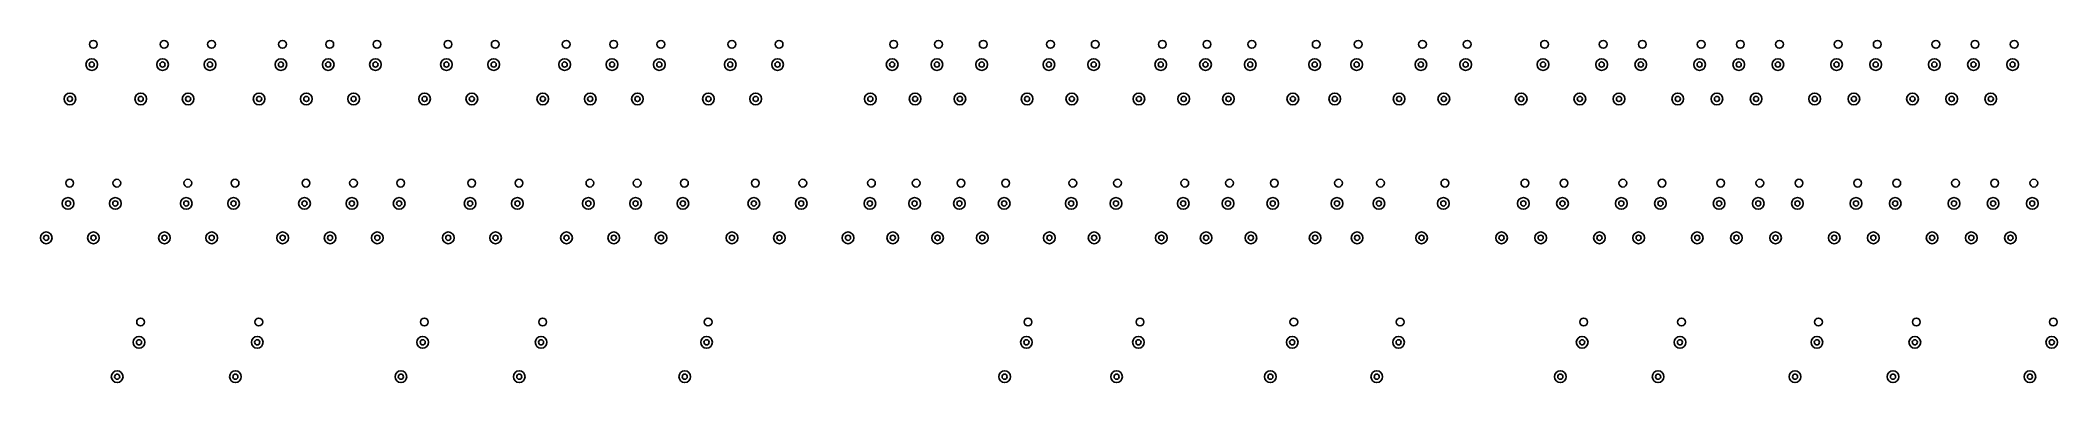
# Model space of a CAD drawing. Extents: x -686 to 608, y -128 to 91.
import ezdxf

# ---------------------------------------------------------------- set-up
doc = ezdxf.new("R2010")
doc.units = 0
doc.layers.add('MODELSKETCH_VISIBLE', color=7, linetype='CONTINUOUS')

msp = doc.modelspace()

# ---------------------------------------------------------------- linework, layer by layer
at = {"layer": 'MODELSKETCH_VISIBLE'}
for centre, radius in [((-651.7, 88.4), 2.5), ((-606.3, 88.4), 2.5), ((-575.9, 88.4), 2.5), ((-530.4, 88.4), 2.5), ((-500.1, 88.4), 2.5), ((-469.8, 88.4), 2.5), ((-424.3, 88.4), 2.5), ((-394, 88.4), 2.5), ((-348.5, 88.4), 2.5), ((-318.1, 88.4), 2.5), ((-287.8, 88.4), 2.5), ((-242.3, 88.4), 2.5), ((-212, 88.4), 2.5), ((-138.5, 88.4), 2.5), ((-109.8, 88.4), 2.5), ((-81.1, 88.4), 2.5), ((-38, 88.4), 2.5), ((-9.3, 88.4), 2.5), ((33.7, 88.4), 2.5), ((62.4, 88.4), 2.5), ((91.1, 88.4), 2.5), ((132.4, 88.4), 2.5), ((159.3, 88.4), 2.5), ((200.5, 88.4), 2.5), ((229.2, 88.4), 2.5), ((278.8, 88.4), 2.5), ((316.4, 88.4), 2.5), ((341.5, 88.4), 2.5), ((379.2, 88.4), 2.5), ((404.3, 88.4), 2.5), ((429.4, 88.4), 2.5), ((467, 88.4), 2.5), ((492.1, 88.4), 2.5), ((529.7, 88.4), 2.5), ((554.8, 88.4), 2.5), ((579.9, 88.4), 2.5), ((-652.7, 75.4), 3.75), ((-607.3, 75.4), 3.75), ((-576.9, 75.4), 3.75), ((-531.4, 75.4), 3.75), ((-501.1, 75.4), 3.75), ((-470.8, 75.4), 3.75), ((-425.3, 75.4), 3.75), ((-395, 75.4), 3.75), ((-349.5, 75.4), 3.75), ((-319.1, 75.4), 3.75), ((-288.8, 75.4), 3.75), ((-243.3, 75.4), 3.75), ((-213, 75.4), 3.75), ((-139.5, 75.4), 3.75), ((-110.8, 75.4), 3.75), ((-82.1, 75.4), 3.75), ((-39, 75.4), 3.75), ((-10.3, 75.4), 3.75), ((32.7, 75.4), 3.75), ((61.4, 75.4), 3.75), ((90.1, 75.4), 3.75), ((131.4, 75.4), 3.75), ((158.3, 75.4), 3.75), ((199.5, 75.4), 3.75), ((228.2, 75.4), 3.75), ((277.8, 75.4), 3.75), ((315.4, 75.4), 3.75), ((340.5, 75.4), 3.75), ((378.2, 75.4), 3.75), ((403.3, 75.4), 3.75), ((428.4, 75.4), 3.75), ((466, 75.4), 3.75), ((491.1, 75.4), 3.75), ((528.7, 75.4), 3.75), ((553.8, 75.4), 3.75), ((578.9, 75.4), 3.75), ((-652.7, 75.4), 1.65), ((-607.3, 75.4), 1.65), ((-576.9, 75.4), 1.65), ((-531.4, 75.4), 1.65), ((-501.1, 75.4), 1.65), ((-470.8, 75.4), 1.65), ((-425.3, 75.4), 1.65), ((-395, 75.4), 1.65), ((-349.5, 75.4), 1.65), ((-319.1, 75.4), 1.65), ((-288.8, 75.4), 1.65), ((-243.3, 75.4), 1.65), ((-213, 75.4), 1.65), ((-139.5, 75.4), 1.65), ((-110.8, 75.4), 1.65), ((-82.1, 75.4), 1.65), ((-39, 75.4), 1.65), ((-10.3, 75.4), 1.65), ((32.7, 75.4), 1.65), ((61.4, 75.4), 1.65), ((90.1, 75.4), 1.65), ((131.4, 75.4), 1.65), ((158.3, 75.4), 1.65), ((199.5, 75.4), 1.65), ((228.2, 75.4), 1.65), ((277.8, 75.4), 1.65), ((315.4, 75.4), 1.65), ((340.5, 75.4), 1.65), ((378.2, 75.4), 1.65), ((403.3, 75.4), 1.65), ((428.4, 75.4), 1.65), ((466, 75.4), 1.65), ((491.1, 75.4), 1.65), ((528.7, 75.4), 1.65), ((553.8, 75.4), 1.65), ((578.9, 75.4), 1.65), ((-666.7, 53.4), 3.75), ((-666.7, 53.4), 1.65), ((-621.3, 53.4), 3.75), ((-621.3, 53.4), 1.65), ((-590.9, 53.4), 3.75), ((-590.9, 53.4), 1.65), ((-545.4, 53.4), 3.75), ((-545.4, 53.4), 1.65), ((-515.1, 53.4), 3.75), ((-515.1, 53.4), 1.65), ((-484.8, 53.4), 3.75), ((-484.8, 53.4), 1.65), ((-439.3, 53.4), 3.75), ((-439.3, 53.4), 1.65), ((-409, 53.4), 3.75), ((-409, 53.4), 1.65), ((-363.5, 53.4), 3.75), ((-363.5, 53.4), 1.65), ((-333.1, 53.4), 3.75), ((-333.1, 53.4), 1.65), ((-302.8, 53.4), 3.75), ((-302.8, 53.4), 1.65), ((-257.3, 53.4), 3.75), ((-257.3, 53.4), 1.65), ((-227, 53.4), 3.75), ((-227, 53.4), 1.65), ((-153.5, 53.4), 3.75), ((-153.5, 53.4), 1.65), ((-124.8, 53.4), 3.75), ((-124.8, 53.4), 1.65), ((-96.1, 53.4), 3.75), ((-96.1, 53.4), 1.65), ((-53, 53.4), 3.75), ((-53, 53.4), 1.65), ((-24.3, 53.4), 3.75), ((-24.3, 53.4), 1.65), ((18.7, 53.4), 3.75), ((18.7, 53.4), 1.65), ((47.4, 53.4), 3.75), ((47.4, 53.4), 1.65), ((76.1, 53.4), 3.75), ((76.1, 53.4), 1.65), ((117.4, 53.4), 3.75), ((117.4, 53.4), 1.65), ((144.3, 53.4), 3.75), ((144.3, 53.4), 1.65), ((185.5, 53.4), 3.75), ((185.5, 53.4), 1.65), ((214.2, 53.4), 3.75), ((214.2, 53.4), 1.65), ((263.8, 53.4), 3.75), ((263.8, 53.4), 1.65), ((301.4, 53.4), 3.75), ((301.4, 53.4), 1.65), ((326.5, 53.4), 3.75), ((326.5, 53.4), 1.65), ((364.2, 53.4), 3.75), ((364.2, 53.4), 1.65), ((389.3, 53.4), 3.75), ((389.3, 53.4), 1.65), ((414.4, 53.4), 3.75), ((414.4, 53.4), 1.65), ((452, 53.4), 3.75), ((452, 53.4), 1.65), ((477.1, 53.4), 3.75), ((477.1, 53.4), 1.65), ((514.7, 53.4), 3.75), ((514.7, 53.4), 1.65), ((539.8, 53.4), 3.75), ((539.8, 53.4), 1.65), ((564.9, 53.4), 3.75), ((564.9, 53.4), 1.65), ((-666.9, -0.5), 2.5), ((-636.6, -0.5), 2.5), ((-591.1, -0.5), 2.5), ((-560.8, -0.5), 2.5), ((-515.3, -0.5), 2.5), ((-484.9, -0.5), 2.5), ((-454.6, -0.5), 2.5), ((-409.1, -0.5), 2.5), ((-378.8, -0.5), 2.5), ((-333.3, -0.5), 2.5), ((-303, -0.5), 2.5), ((-272.7, -0.5), 2.5), ((-227.2, -0.5), 2.5), ((-196.8, -0.5), 2.5), ((-152.8, -0.5), 2.5), ((-124.1, -0.5), 2.5), ((-95.4, -0.5), 2.5), ((-66.7, -0.5), 2.5), ((-23.7, -0.5), 2.5), ((5, -0.5), 2.5), ((48.1, -0.5), 2.5), ((76.8, -0.5), 2.5), ((105.5, -0.5), 2.5), ((146.7, -0.5), 2.5), ((173.6, -0.5), 2.5), ((214.9, -0.5), 2.5), ((266.2, -0.5), 2.5), ((291.3, -0.5), 2.5), ((329, -0.5), 2.5), ((354.1, -0.5), 2.5), ((391.7, -0.5), 2.5), ((416.8, -0.5), 2.5), ((441.9, -0.5), 2.5), ((479.5, -0.5), 2.5), ((504.6, -0.5), 2.5), ((542.3, -0.5), 2.5), ((567.4, -0.5), 2.5), ((592.5, -0.5), 2.5), ((-667.9, -13.5), 3.75), ((-667.9, -13.5), 1.65), ((-637.6, -13.5), 3.75), ((-637.6, -13.5), 1.65), ((-592.1, -13.5), 3.75), ((-592.1, -13.5), 1.65), ((-561.8, -13.5), 3.75), ((-561.8, -13.5), 1.65), ((-516.3, -13.5), 3.75), ((-516.3, -13.5), 1.65), ((-485.9, -13.5), 3.75), ((-485.9, -13.5), 1.65), ((-455.6, -13.5), 3.75), ((-455.6, -13.5), 1.65), ((-410.1, -13.5), 3.75), ((-410.1, -13.5), 1.65), ((-379.8, -13.5), 3.75), ((-379.8, -13.5), 1.65), ((-334.3, -13.5), 3.75), ((-334.3, -13.5), 1.65), ((-304, -13.5), 3.75), ((-304, -13.5), 1.65), ((-273.7, -13.5), 3.75), ((-273.7, -13.5), 1.65), ((-228.2, -13.5), 3.75), ((-228.2, -13.5), 1.65), ((-197.8, -13.5), 3.75), ((-197.8, -13.5), 1.65), ((-153.8, -13.5), 3.75), ((-153.8, -13.5), 1.65), ((-125.1, -13.5), 3.75), ((-125.1, -13.5), 1.65), ((-96.4, -13.5), 3.75), ((-96.4, -13.5), 1.65), ((-67.7, -13.5), 3.75), ((-67.7, -13.5), 1.65), ((-24.7, -13.5), 3.75), ((-24.7, -13.5), 1.65), ((4, -13.5), 3.75), ((4, -13.5), 1.65), ((47.1, -13.5), 3.75), ((47.1, -13.5), 1.65), ((75.8, -13.5), 3.75), ((75.8, -13.5), 1.65), ((104.5, -13.5), 3.75), ((104.5, -13.5), 1.65), ((145.7, -13.5), 3.75), ((145.7, -13.5), 1.65), ((172.6, -13.5), 3.75), ((172.6, -13.5), 1.65), ((213.9, -13.5), 3.75), ((213.9, -13.5), 1.65), ((265.2, -13.5), 3.75), ((265.2, -13.5), 1.65), ((290.3, -13.5), 3.75), ((290.3, -13.5), 1.65), ((328, -13.5), 3.75), ((328, -13.5), 1.65), ((353.1, -13.5), 3.75), ((353.1, -13.5), 1.65), ((390.7, -13.5), 3.75), ((390.7, -13.5), 1.65), ((415.8, -13.5), 3.75), ((415.8, -13.5), 1.65), ((440.9, -13.5), 3.75), ((440.9, -13.5), 1.65), ((478.5, -13.5), 3.75), ((478.5, -13.5), 1.65), ((503.6, -13.5), 3.75), ((503.6, -13.5), 1.65), ((541.3, -13.5), 3.75), ((541.3, -13.5), 1.65), ((566.4, -13.5), 3.75), ((566.4, -13.5), 1.65), ((591.5, -13.5), 3.75), ((591.5, -13.5), 1.65), ((-681.9, -35.5), 3.75), ((-681.9, -35.5), 1.65), ((-651.6, -35.5), 3.75), ((-651.6, -35.5), 1.65), ((-606.1, -35.5), 3.75), ((-606.1, -35.5), 1.65), ((-575.8, -35.5), 3.75), ((-575.8, -35.5), 1.65), ((-530.3, -35.5), 3.75), ((-530.3, -35.5), 1.65), ((-499.9, -35.5), 3.75), ((-499.9, -35.5), 1.65), ((-469.6, -35.5), 3.75), ((-469.6, -35.5), 1.65), ((-424.1, -35.5), 3.75), ((-424.1, -35.5), 1.65), ((-393.8, -35.5), 3.75), ((-393.8, -35.5), 1.65), ((-348.3, -35.5), 3.75), ((-348.3, -35.5), 1.65), ((-318, -35.5), 3.75), ((-318, -35.5), 1.65), ((-287.7, -35.5), 3.75), ((-287.7, -35.5), 1.65), ((-242.2, -35.5), 3.75), ((-242.2, -35.5), 1.65), ((-211.8, -35.5), 3.75), ((-211.8, -35.5), 1.65), ((-167.8, -35.5), 3.75), ((-167.8, -35.5), 1.65), ((-139.1, -35.5), 3.75), ((-139.1, -35.5), 1.65), ((-110.4, -35.5), 3.75), ((-110.4, -35.5), 1.65), ((-81.7, -35.5), 3.75), ((-81.7, -35.5), 1.65), ((-38.7, -35.5), 3.75), ((-38.7, -35.5), 1.65), ((-10, -35.5), 3.75), ((-10, -35.5), 1.65), ((33.1, -35.5), 3.75), ((33.1, -35.5), 1.65), ((61.8, -35.5), 3.75), ((61.8, -35.5), 1.65), ((90.5, -35.5), 3.75), ((90.5, -35.5), 1.65), ((131.7, -35.5), 3.75), ((131.7, -35.5), 1.65), ((158.6, -35.5), 3.75), ((158.6, -35.5), 1.65), ((199.9, -35.5), 3.75), ((199.9, -35.5), 1.65), ((251.2, -35.5), 3.75), ((251.2, -35.5), 1.65), ((276.3, -35.5), 3.75), ((276.3, -35.5), 1.65), ((314, -35.5), 3.75), ((314, -35.5), 1.65), ((339.1, -35.5), 3.75), ((339.1, -35.5), 1.65), ((376.7, -35.5), 3.75), ((376.7, -35.5), 1.65), ((401.8, -35.5), 3.75), ((401.8, -35.5), 1.65), ((426.9, -35.5), 3.75), ((426.9, -35.5), 1.65), ((464.5, -35.5), 3.75), ((464.5, -35.5), 1.65), ((489.6, -35.5), 3.75), ((489.6, -35.5), 1.65), ((527.3, -35.5), 3.75), ((527.3, -35.5), 1.65), ((552.4, -35.5), 3.75), ((552.4, -35.5), 1.65), ((577.5, -35.5), 3.75), ((577.5, -35.5), 1.65), ((-621.4, -89.4), 2.5), ((-545.6, -89.4), 2.5), ((-439.5, -89.4), 2.5), ((-363.6, -89.4), 2.5), ((-257.5, -89.4), 2.5), ((-52.4, -89.4), 2.5), ((19.4, -89.4), 2.5), ((118, -89.4), 2.5), ((186.2, -89.4), 2.5), ((303.9, -89.4), 2.5), ((366.6, -89.4), 2.5), ((454.4, -89.4), 2.5), ((517.2, -89.4), 2.5), ((605, -89.4), 2.5), ((-622.4, -102.4), 3.75), ((-622.4, -102.4), 1.65), ((-546.6, -102.4), 3.75), ((-546.6, -102.4), 1.65), ((-440.5, -102.4), 3.75), ((-440.5, -102.4), 1.65), ((-364.6, -102.4), 3.75), ((-364.6, -102.4), 1.65), ((-258.5, -102.4), 3.75), ((-258.5, -102.4), 1.65), ((-53.4, -102.4), 3.75), ((-53.4, -102.4), 1.65), ((18.4, -102.4), 3.75), ((18.4, -102.4), 1.65), ((117, -102.4), 3.75), ((117, -102.4), 1.65), ((185.2, -102.4), 3.75), ((185.2, -102.4), 1.65), ((302.9, -102.4), 3.75), ((302.9, -102.4), 1.65), ((365.6, -102.4), 3.75), ((365.6, -102.4), 1.65), ((453.4, -102.4), 3.75), ((453.4, -102.4), 1.65), ((516.2, -102.4), 3.75), ((516.2, -102.4), 1.65), ((604, -102.4), 3.75), ((604, -102.4), 1.65), ((-636.4, -124.4), 3.75), ((-636.4, -124.4), 1.65), ((-560.6, -124.4), 3.75), ((-560.6, -124.4), 1.65), ((-454.5, -124.4), 3.75), ((-454.5, -124.4), 1.65), ((-378.6, -124.4), 3.75), ((-378.6, -124.4), 1.65), ((-272.5, -124.4), 3.75), ((-272.5, -124.4), 1.65), ((-67.4, -124.4), 3.75), ((-67.4, -124.4), 1.65), ((4.4, -124.4), 3.75), ((4.4, -124.4), 1.65), ((103, -124.4), 3.75), ((103, -124.4), 1.65), ((171.2, -124.4), 3.75), ((171.2, -124.4), 1.65), ((288.9, -124.4), 3.75), ((288.9, -124.4), 1.65), ((351.6, -124.4), 3.75), ((351.6, -124.4), 1.65), ((439.4, -124.4), 3.75), ((439.4, -124.4), 1.65), ((502.2, -124.4), 3.75), ((502.2, -124.4), 1.65), ((590, -124.4), 3.75), ((590, -124.4), 1.65)]:
    msp.add_circle(centre, radius, dxfattribs=at)

doc.saveas('drawing.dxf')
